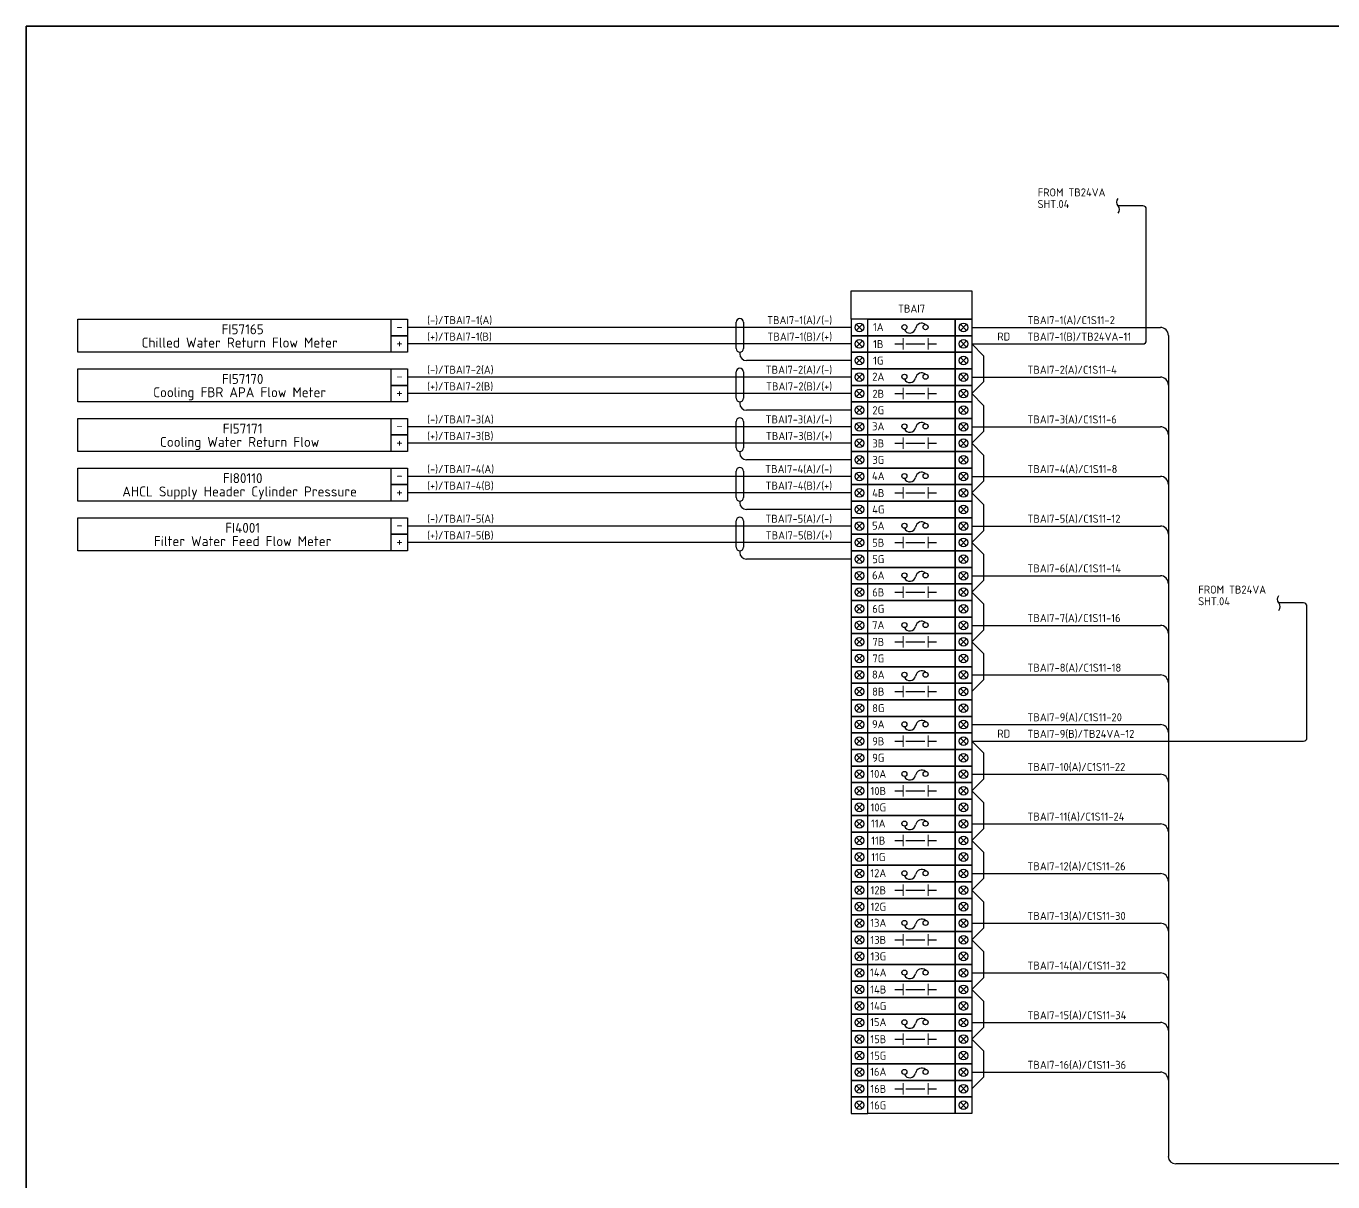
# Model space of a CAD drawing. Header units: inches. Extents: x 579627 to 667544, y 458630 to 507164.
# Drawn here: x 641478 to 643440, y 498140 to 499876 of the extents above; entities that cross this region are included whole.
import ezdxf
from ezdxf.enums import TextEntityAlignment as Align

# ---------------------------------------------------------------- set-up
doc = ezdxf.new("R2010")
doc.units = ezdxf.units.IN
doc.header["$MEASUREMENT"] = 0
doc.layers.add('HELPPOINT', color=7, linetype='Continuous')
doc.layers.add('power', color=7, linetype='Continuous')
doc.styles.add('HTX11', font='O8111901')
doc.styles.add('ISO3098B', font='ISO3098B.shx')

# ---------------------------------------------------------------- blocks, each defined once
blk = doc.blocks.new('TPA')
at = {"layer": 'HELPPOINT', "color": 4, "lineweight": 35}
for p, q in [((562706.8, 501946.4), (562706.8, 505019.3)), ((562706.8, 505019.3), (567131, 505019.3)), ((562706.8, 501946.4), (562706.8, 505019.3)), ((562706.8, 505019.3), (567131, 505019.3))]:
    blk.add_line(p, q, dxfattribs=at)
at = {"style": 'HTX11'}
for tag, p in [('A', (566704.3, 502037.1)), ('B', (567038.2, 501963.3))]:
    blk.add_attdef(tag, text='', height=16.8, dxfattribs=at).set_placement(p, align=Align.MIDDLE_CENTER)

msp = doc.modelspace()

# ---------------------------------------------------------------- linework, layer by layer
at = {"color": 1}
for p, q in [((643155.3, 499606.5), (643118.1, 499606.5)), ((643160.3, 499403.9), (643160.3, 499601.5)), ((642734.1, 499428.4), (642724.8, 499419.1)), ((642724.8, 499428.4), (642734.1, 499419.1)), ((642881.3, 499428.4), (642890.5, 499419.1)), ((642890.5, 499428.4), (642881.3, 499419.1)), ((642898.3, 499398.9), (643155.3, 499398.9)), ((642898.3, 499398.9), (642915.9, 499381.3)), ((642915.9, 499381.3), (642915.9, 499341.9)), ((642734.1, 499353.8), (642724.8, 499344.5)), ((642724.8, 499353.8), (642734.1, 499344.5)), ((642881.3, 499353.8), (642890.5, 499344.5)), ((642890.5, 499353.8), (642881.3, 499344.5)), ((642898.3, 499324.3), (642915.9, 499341.9)), ((642898.3, 499324.3), (642915.9, 499306.7)), ((642915.9, 499306.7), (642915.9, 499267.3)), ((642734.1, 499279.2), (642724.8, 499270)), ((642724.8, 499279.2), (642734.1, 499270)), ((642881.3, 499279.2), (642890.5, 499270)), ((642890.5, 499279.2), (642881.3, 499270)), ((642898.3, 499249.7), (642915.9, 499267.3)), ((642898.3, 499249.7), (642915.9, 499232.1)), ((642915.9, 499232.1), (642915.9, 499192.7)), ((642734.1, 499204.6), (642724.8, 499195.4)), ((642724.8, 499204.6), (642734.1, 499195.4)), ((642881.3, 499204.6), (642890.5, 499195.4)), ((642890.5, 499204.6), (642881.3, 499195.4)), ((642898.3, 499175.1), (642915.9, 499192.7)), ((642898.3, 499175.1), (642915.9, 499157.6)), ((642915.9, 499157.6), (642915.9, 499118.1)), ((642734.1, 499130), (642724.8, 499120.8)), ((642724.8, 499130), (642734.1, 499120.8)), ((642881.3, 499130), (642890.5, 499120.8)), ((642890.5, 499130), (642881.3, 499120.8)), ((642898.3, 499100.6), (642915.9, 499118.1)), ((642898.3, 499100.6), (642915.9, 499083)), ((642915.9, 499083), (642915.9, 499043.5)), ((642734.1, 499055.5), (642724.8, 499046.2)), ((642724.8, 499055.5), (642734.1, 499046.2)), ((642881.3, 499055.5), (642890.5, 499046.2)), ((642890.5, 499055.5), (642881.3, 499046.2)), ((642898.3, 499026), (642915.9, 499043.5)), ((642898.3, 499026), (642915.9, 499008.4)), ((642915.9, 499008.4), (642915.9, 498969)), ((643396.5, 499009.8), (643359.3, 499009.8)), ((643401.5, 498807.2), (643401.5, 499004.8)), ((642734.1, 498980.9), (642724.8, 498971.6)), ((642724.8, 498980.9), (642734.1, 498971.6)), ((642881.3, 498980.9), (642890.5, 498971.6)), ((642890.5, 498980.9), (642881.3, 498971.6)), ((642898.3, 498951.4), (642915.9, 498969)), ((642898.3, 498951.4), (642915.9, 498933.8)), ((642915.9, 498933.8), (642915.9, 498894.4)), ((642734.1, 498906.3), (642724.8, 498897)), ((642724.8, 498906.3), (642734.1, 498897)), ((642881.3, 498906.3), (642890.5, 498897)), ((642890.5, 498906.3), (642881.3, 498897)), ((642898.3, 498876.8), (642915.9, 498894.4)), ((642734.1, 498831.7), (642724.8, 498822.4)), ((642724.8, 498831.7), (642734.1, 498822.4)), ((642881.3, 498831.7), (642890.5, 498822.4)), ((642890.5, 498831.7), (642881.3, 498822.4)), ((642898.3, 498802.2), (642915.9, 498784.6)), ((642898.3, 498802.2), (643396.5, 498802.2)), ((642915.9, 498784.6), (642915.9, 498745.2)), ((642734.1, 498757.1), (642724.8, 498747.9)), ((642724.8, 498757.1), (642734.1, 498747.9)), ((642881.3, 498757.1), (642890.5, 498747.9)), ((642890.5, 498757.1), (642881.3, 498747.9)), ((642898.3, 498727.6), (642915.9, 498745.2)), ((642898.3, 498727.6), (642915.9, 498710)), ((642915.9, 498710), (642915.9, 498670.6)), ((642734.1, 498682.5), (642724.8, 498673.3)), ((642724.8, 498682.5), (642734.1, 498673.3)), ((642881.3, 498682.5), (642890.5, 498673.3)), ((642890.5, 498682.5), (642881.3, 498673.3)), ((642898.3, 498653), (642915.9, 498670.6)), ((642898.3, 498653), (642915.9, 498635.5)), ((642915.9, 498635.5), (642915.9, 498596)), ((642734.1, 498607.9), (642724.8, 498598.7)), ((642724.8, 498607.9), (642734.1, 498598.7)), ((642881.3, 498607.9), (642890.5, 498598.7)), ((642890.5, 498607.9), (642881.3, 498598.7)), ((642898.3, 498578.5), (642915.9, 498596)), ((642898.3, 498578.5), (642915.9, 498560.9)), ((642915.9, 498560.9), (642915.9, 498521.5)), ((642734.1, 498533.4), (642724.8, 498524.1)), ((642724.8, 498533.4), (642734.1, 498524.1)), ((642881.3, 498533.4), (642890.5, 498524.1)), ((642890.5, 498533.4), (642881.3, 498524.1)), ((642898.3, 498503.9), (642915.9, 498521.5)), ((642898.3, 498503.9), (642915.9, 498486.3)), ((642915.9, 498486.3), (642915.9, 498446.9)), ((642734.1, 498458.8), (642724.8, 498449.5)), ((642724.8, 498458.8), (642734.1, 498449.5)), ((642881.3, 498458.8), (642890.5, 498449.5)), ((642890.5, 498458.8), (642881.3, 498449.5)), ((642898.3, 498429.3), (642915.9, 498446.9)), ((642898.3, 498429.3), (642915.9, 498411.7)), ((642915.9, 498411.7), (642915.9, 498372.3)), ((642734.1, 498384.2), (642724.8, 498374.9)), ((642724.8, 498384.2), (642734.1, 498374.9)), ((642881.3, 498384.2), (642890.5, 498374.9)), ((642890.5, 498384.2), (642881.3, 498374.9)), ((642898.3, 498354.7), (642915.9, 498372.3)), ((642898.3, 498354.7), (642915.9, 498337.1)), ((642915.9, 498337.1), (642915.9, 498297.7)), ((642734.1, 498309.6), (642724.8, 498300.4)), ((642724.8, 498309.6), (642734.1, 498300.4)), ((642881.3, 498309.6), (642890.5, 498300.4)), ((642890.5, 498309.6), (642881.3, 498300.4)), ((642898.3, 498280.1), (642915.9, 498297.7))]:
    msp.add_line(p, q, dxfattribs=at)
at = {"color": 4}
for p, q in [((642717, 499423.8), (642051, 499423.8)), ((642898.3, 499423.8), (643181.4, 499423.8)), ((643193.4, 499411.8), (643193.4, 498178.3)), ((642717, 499349.2), (642051, 499349.2)), ((642898.3, 499349.2), (643181.4, 499349.2)), ((642717, 499274.6), (642051, 499274.6)), ((642898.3, 499274.6), (643181.4, 499274.6)), ((642717, 499200), (642051, 499200)), ((642898.3, 499200), (643181.4, 499200)), ((642717, 499125.4), (642051, 499125.4)), ((642898.3, 499125.4), (643181.4, 499125.4)), ((642898.3, 499050.8), (643181.4, 499050.8)), ((642898.3, 498976.2), (643181.4, 498976.2)), ((642898.3, 498901.7), (643181.4, 498901.7)), ((642898.3, 498827.1), (643181.4, 498827.1)), ((642898.3, 498752.5), (643181.4, 498752.5)), ((642898.3, 498677.9), (643181.4, 498677.9)), ((642898.3, 498603.3), (643181.4, 498603.3)), ((642898.3, 498528.7), (643181.4, 498528.7)), ((642898.3, 498454.1), (643181.4, 498454.1)), ((642898.3, 498379.6), (643181.4, 498379.6)), ((642898.3, 498305), (643181.4, 498305)), ((644352.9, 498167.2), (643204.4, 498167.2))]:
    msp.add_line(p, q, dxfattribs=at)
at = {"color": 0}
for p, q in [((642717, 499398.9), (642051, 499398.9)), ((642734.1, 499403.5), (642724.8, 499394.3)), ((642724.8, 499403.5), (642734.1, 499394.3)), ((642782.6, 499398.9), (642795.1, 499398.9)), ((642799.1, 499398.9), (642827.7, 499398.9)), ((642832.7, 499398.9), (642845.2, 499398.9)), ((642881.3, 499403.5), (642890.5, 499394.3)), ((642890.5, 499403.5), (642881.3, 499394.3)), ((642717, 499324.3), (642051, 499324.3)), ((642734.1, 499328.9), (642724.8, 499319.7)), ((642724.8, 499328.9), (642734.1, 499319.7)), ((642782.6, 499324.3), (642795.1, 499324.3)), ((642799.1, 499324.3), (642827.7, 499324.3)), ((642832.7, 499324.3), (642845.2, 499324.3)), ((642881.3, 499328.9), (642890.5, 499319.7)), ((642890.5, 499328.9), (642881.3, 499319.7)), ((642734.1, 499254.3), (642724.8, 499245.1)), ((642724.8, 499254.3), (642734.1, 499245.1)), ((642881.3, 499254.3), (642890.5, 499245.1)), ((642890.5, 499254.3), (642881.3, 499245.1)), ((642717, 499249.7), (642051, 499249.7)), ((642782.6, 499249.7), (642795.1, 499249.7)), ((642799.1, 499249.7), (642827.7, 499249.7)), ((642832.7, 499249.7), (642845.2, 499249.7)), ((642717, 499175.1), (642051, 499175.1)), ((642734.1, 499179.8), (642724.8, 499170.5)), ((642724.8, 499179.8), (642734.1, 499170.5)), ((642782.6, 499175.1), (642795.1, 499175.1)), ((642799.1, 499175.1), (642827.7, 499175.1)), ((642832.7, 499175.1), (642845.2, 499175.1)), ((642881.3, 499179.8), (642890.5, 499170.5)), ((642890.5, 499179.8), (642881.3, 499170.5)), ((642717, 499100.6), (642051, 499100.6)), ((642734.1, 499105.2), (642724.8, 499095.9)), ((642724.8, 499105.2), (642734.1, 499095.9)), ((642782.6, 499100.6), (642795.1, 499100.6)), ((642799.1, 499100.6), (642827.7, 499100.6)), ((642832.7, 499100.6), (642845.2, 499100.6)), ((642881.3, 499105.2), (642890.5, 499095.9)), ((642890.5, 499105.2), (642881.3, 499095.9)), ((642734.1, 499030.6), (642724.8, 499021.3)), ((642724.8, 499030.6), (642734.1, 499021.3)), ((642782.6, 499026), (642795.1, 499026)), ((642799.1, 499026), (642827.7, 499026)), ((642832.7, 499026), (642845.2, 499026)), ((642881.3, 499030.6), (642890.5, 499021.3)), ((642890.5, 499030.6), (642881.3, 499021.3)), ((642734.1, 498956), (642724.8, 498946.8)), ((642724.8, 498956), (642734.1, 498946.8)), ((642782.6, 498951.4), (642795.1, 498951.4)), ((642799.1, 498951.4), (642827.7, 498951.4)), ((642832.7, 498951.4), (642845.2, 498951.4)), ((642881.3, 498956), (642890.5, 498946.8)), ((642890.5, 498956), (642881.3, 498946.8)), ((642734.1, 498881.4), (642724.8, 498872.2)), ((642724.8, 498881.4), (642734.1, 498872.2)), ((642881.3, 498881.4), (642890.5, 498872.2)), ((642890.5, 498881.4), (642881.3, 498872.2)), ((642782.6, 498876.8), (642795.1, 498876.8)), ((642799.1, 498876.8), (642827.7, 498876.8)), ((642832.7, 498876.8), (642845.2, 498876.8)), ((642734.1, 498806.8), (642724.8, 498797.6)), ((642724.8, 498806.8), (642734.1, 498797.6)), ((642782.6, 498802.2), (642795.1, 498802.2)), ((642799.1, 498802.2), (642827.7, 498802.2)), ((642832.7, 498802.2), (642845.2, 498802.2)), ((642881.3, 498806.8), (642890.5, 498797.6)), ((642890.5, 498806.8), (642881.3, 498797.6)), ((642734.1, 498732.3), (642724.8, 498723)), ((642724.8, 498732.3), (642734.1, 498723)), ((642782.6, 498727.6), (642795.1, 498727.6)), ((642799.1, 498727.6), (642827.7, 498727.6)), ((642832.7, 498727.6), (642845.2, 498727.6)), ((642881.3, 498732.3), (642890.5, 498723)), ((642890.5, 498732.3), (642881.3, 498723)), ((642734.1, 498657.7), (642724.8, 498648.4)), ((642724.8, 498657.7), (642734.1, 498648.4)), ((642782.6, 498653), (642795.1, 498653)), ((642799.1, 498653), (642827.7, 498653)), ((642832.7, 498653), (642845.2, 498653)), ((642881.3, 498657.7), (642890.5, 498648.4)), ((642890.5, 498657.7), (642881.3, 498648.4)), ((642734.1, 498583.1), (642724.8, 498573.8)), ((642724.8, 498583.1), (642734.1, 498573.8)), ((642782.6, 498578.5), (642795.1, 498578.5)), ((642799.1, 498578.5), (642827.7, 498578.5)), ((642832.7, 498578.5), (642845.2, 498578.5)), ((642881.3, 498583.1), (642890.5, 498573.8)), ((642890.5, 498583.1), (642881.3, 498573.8)), ((642734.1, 498508.5), (642724.8, 498499.2)), ((642724.8, 498508.5), (642734.1, 498499.2)), ((642881.3, 498508.5), (642890.5, 498499.2)), ((642890.5, 498508.5), (642881.3, 498499.2)), ((642782.6, 498503.9), (642795.1, 498503.9)), ((642799.1, 498503.9), (642827.7, 498503.9)), ((642832.7, 498503.9), (642845.2, 498503.9)), ((642734.1, 498433.9), (642724.8, 498424.7)), ((642724.8, 498433.9), (642734.1, 498424.7)), ((642782.6, 498429.3), (642795.1, 498429.3)), ((642799.1, 498429.3), (642827.7, 498429.3)), ((642832.7, 498429.3), (642845.2, 498429.3)), ((642881.3, 498433.9), (642890.5, 498424.7)), ((642890.5, 498433.9), (642881.3, 498424.7)), ((642734.1, 498359.3), (642724.8, 498350.1)), ((642724.8, 498359.3), (642734.1, 498350.1)), ((642782.6, 498354.7), (642795.1, 498354.7)), ((642799.1, 498354.7), (642827.7, 498354.7)), ((642832.7, 498354.7), (642845.2, 498354.7)), ((642881.3, 498359.3), (642890.5, 498350.1)), ((642890.5, 498359.3), (642881.3, 498350.1)), ((642734.1, 498284.7), (642724.8, 498275.5)), ((642724.8, 498284.7), (642734.1, 498275.5)), ((642782.6, 498280.1), (642795.1, 498280.1)), ((642799.1, 498280.1), (642827.7, 498280.1)), ((642832.7, 498280.1), (642845.2, 498280.1)), ((642881.3, 498284.7), (642890.5, 498275.5)), ((642890.5, 498284.7), (642881.3, 498275.5))]:
    msp.add_line(p, q, dxfattribs=at)
at = {"color": 0, "lineweight": 9}
for p, q in [((642795.1, 499390.4), (642795.1, 499407.4)), ((642832.7, 499390.4), (642832.7, 499407.4)), ((642795.1, 499315.8), (642795.1, 499332.8)), ((642832.7, 499315.8), (642832.7, 499332.8)), ((642795.1, 499241.2), (642795.1, 499258.3)), ((642832.7, 499241.2), (642832.7, 499258.3)), ((642795.1, 499166.6), (642795.1, 499183.7)), ((642832.7, 499166.6), (642832.7, 499183.7)), ((642795.1, 499092), (642795.1, 499109.1)), ((642832.7, 499092), (642832.7, 499109.1)), ((642795.1, 499017.4), (642795.1, 499034.5)), ((642832.7, 499017.4), (642832.7, 499034.5)), ((642795.1, 498942.8), (642795.1, 498959.9)), ((642832.7, 498942.8), (642832.7, 498959.9)), ((642795.1, 498868.3), (642795.1, 498885.3)), ((642832.7, 498868.3), (642832.7, 498885.3)), ((642795.1, 498793.7), (642795.1, 498810.7)), ((642832.7, 498793.7), (642832.7, 498810.7)), ((642795.1, 498719.1), (642795.1, 498736.2)), ((642832.7, 498719.1), (642832.7, 498736.2)), ((642795.1, 498644.5), (642795.1, 498661.6)), ((642832.7, 498644.5), (642832.7, 498661.6)), ((642795.1, 498569.9), (642795.1, 498587)), ((642832.7, 498569.9), (642832.7, 498587)), ((642795.1, 498495.3), (642795.1, 498512.4)), ((642832.7, 498495.3), (642832.7, 498512.4)), ((642795.1, 498420.8), (642795.1, 498437.8)), ((642832.7, 498420.8), (642832.7, 498437.8)), ((642795.1, 498346.2), (642795.1, 498363.2)), ((642832.7, 498346.2), (642832.7, 498363.2)), ((642795.1, 498271.6), (642795.1, 498288.6)), ((642832.7, 498271.6), (642832.7, 498288.6))]:
    msp.add_line(p, q, dxfattribs=at)
at = {"color": 3}
for p, q in [((642549.8, 499386.5), (642549.8, 499384)), ((642717, 499374), (642559.8, 499374)), ((642734.1, 499378.7), (642724.8, 499369.4)), ((642724.8, 499378.7), (642734.1, 499369.4)), ((642881.3, 499378.7), (642890.5, 499369.4)), ((642890.5, 499378.7), (642881.3, 499369.4)), ((642549.8, 499311.9), (642549.8, 499309.4)), ((642717, 499299.4), (642559.8, 499299.4)), ((642734.1, 499304.1), (642724.8, 499294.8)), ((642724.8, 499304.1), (642734.1, 499294.8)), ((642881.3, 499304.1), (642890.5, 499294.8)), ((642890.5, 499304.1), (642881.3, 499294.8)), ((642549.8, 499237.3), (642549.8, 499234.9)), ((642717, 499224.9), (642559.8, 499224.9)), ((642734.1, 499229.5), (642724.8, 499220.2)), ((642724.8, 499229.5), (642734.1, 499220.2)), ((642881.3, 499229.5), (642890.5, 499220.2)), ((642890.5, 499229.5), (642881.3, 499220.2)), ((642549.8, 499162.7), (642549.8, 499160.3)), ((642734.1, 499154.9), (642724.8, 499145.7)), ((642724.8, 499154.9), (642734.1, 499145.7)), ((642881.3, 499154.9), (642890.5, 499145.7)), ((642890.5, 499154.9), (642881.3, 499145.7)), ((642717, 499150.3), (642559.8, 499150.3)), ((642549.8, 499088.1), (642549.8, 499085.7)), ((642717, 499075.7), (642559.8, 499075.7)), ((642734.1, 499080.3), (642724.8, 499071.1)), ((642724.8, 499080.3), (642734.1, 499071.1)), ((642881.3, 499080.3), (642890.5, 499071.1)), ((642890.5, 499080.3), (642881.3, 499071.1)), ((642734.1, 499005.7), (642724.8, 498996.5)), ((642724.8, 499005.7), (642734.1, 498996.5)), ((642881.3, 499005.7), (642890.5, 498996.5)), ((642890.5, 499005.7), (642881.3, 498996.5)), ((642734.1, 498931.1), (642724.8, 498921.9)), ((642724.8, 498931.1), (642734.1, 498921.9)), ((642881.3, 498931.1), (642890.5, 498921.9)), ((642890.5, 498931.1), (642881.3, 498921.9)), ((642734.1, 498856.6), (642724.8, 498847.3)), ((642724.8, 498856.6), (642734.1, 498847.3)), ((642881.3, 498856.6), (642890.5, 498847.3)), ((642890.5, 498856.6), (642881.3, 498847.3)), ((642734.1, 498782), (642724.8, 498772.7)), ((642724.8, 498782), (642734.1, 498772.7)), ((642881.3, 498782), (642890.5, 498772.7)), ((642890.5, 498782), (642881.3, 498772.7)), ((642734.1, 498707.4), (642724.8, 498698.1)), ((642724.8, 498707.4), (642734.1, 498698.1)), ((642881.3, 498707.4), (642890.5, 498698.1)), ((642890.5, 498707.4), (642881.3, 498698.1)), ((642734.1, 498632.8), (642724.8, 498623.6)), ((642724.8, 498632.8), (642734.1, 498623.6)), ((642881.3, 498632.8), (642890.5, 498623.6)), ((642890.5, 498632.8), (642881.3, 498623.6)), ((642734.1, 498558.2), (642724.8, 498549)), ((642724.8, 498558.2), (642734.1, 498549)), ((642881.3, 498558.2), (642890.5, 498549)), ((642890.5, 498558.2), (642881.3, 498549)), ((642734.1, 498483.6), (642724.8, 498474.4)), ((642724.8, 498483.6), (642734.1, 498474.4)), ((642881.3, 498483.6), (642890.5, 498474.4)), ((642890.5, 498483.6), (642881.3, 498474.4)), ((642734.1, 498409), (642724.8, 498399.8)), ((642724.8, 498409), (642734.1, 498399.8)), ((642881.3, 498409), (642890.5, 498399.8)), ((642890.5, 498409), (642881.3, 498399.8)), ((642734.1, 498334.5), (642724.8, 498325.2)), ((642724.8, 498334.5), (642734.1, 498325.2)), ((642881.3, 498334.5), (642890.5, 498325.2)), ((642890.5, 498334.5), (642881.3, 498325.2)), ((642734.1, 498259.9), (642724.8, 498250.6)), ((642724.8, 498259.9), (642734.1, 498250.6)), ((642881.3, 498259.9), (642890.5, 498250.6)), ((642890.5, 498259.9), (642881.3, 498250.6))]:
    msp.add_line(p, q, dxfattribs=at)
at = {"color": 1}
for points in [[(643118.1, 499595.4, 0.351), (643118.1, 499606.5, -0.351), (643118.1, 499617.6, 2.081666)], [(643359.3, 498998.7, 0.351), (643359.3, 499009.8, -0.351), (643359.3, 499020.9, 2.081666)]]:
    msp.add_lwpolyline(points, format="xyb", dxfattribs=at)
at = {"color": 4}
msp.add_lwpolyline([(642717, 499478.7), (642898.3, 499478.7), (642898.3, 499436.2), (642717, 499436.2)], close=True, dxfattribs=at)
at = {"color": 2}
for points in [[(641555.7, 499436.2), (642051, 499436.2), (642051, 499386.5), (641555.7, 499386.5)], [(641555.7, 499361.6), (642051, 499361.6), (642051, 499311.9), (641555.7, 499311.9)], [(641555.7, 499287), (642051, 499287), (642051, 499237.3), (641555.7, 499237.3)], [(641555.7, 499212.4), (642051, 499212.4), (642051, 499162.7), (641555.7, 499162.7)], [(641555.7, 499137.8), (642051, 499137.8), (642051, 499088.1), (641555.7, 499088.1)]]:
    msp.add_lwpolyline(points, close=True, dxfattribs=at)
at = {"color": 0}
for points in [[(642026.1, 499436.2), (642051, 499436.2), (642051, 499411.3), (642026.1, 499411.3)], [(642026.1, 499411.3), (642051, 499411.3), (642051, 499386.5), (642026.1, 499386.5)], [(642741.9, 499411.3), (642717, 499411.3), (642717, 499386.5), (642741.9, 499386.5)], [(642741.9, 499411.3), (642873.5, 499411.3), (642873.5, 499386.5), (642741.9, 499386.5)], [(642873.5, 499411.3), (642898.3, 499411.3), (642898.3, 499386.5), (642873.5, 499386.5)], [(642026.1, 499361.6), (642051, 499361.6), (642051, 499336.7), (642026.1, 499336.7)], [(642026.1, 499336.7), (642051, 499336.7), (642051, 499311.9), (642026.1, 499311.9)], [(642741.9, 499336.7), (642717, 499336.7), (642717, 499311.9), (642741.9, 499311.9)], [(642741.9, 499336.7), (642873.5, 499336.7), (642873.5, 499311.9), (642741.9, 499311.9)], [(642873.5, 499336.7), (642898.3, 499336.7), (642898.3, 499311.9), (642873.5, 499311.9)], [(642026.1, 499287), (642051, 499287), (642051, 499262.2), (642026.1, 499262.2)], [(642026.1, 499262.2), (642051, 499262.2), (642051, 499237.3), (642026.1, 499237.3)], [(642741.9, 499262.2), (642717, 499262.2), (642717, 499237.3), (642741.9, 499237.3)], [(642741.9, 499262.2), (642873.5, 499262.2), (642873.5, 499237.3), (642741.9, 499237.3)], [(642873.5, 499262.2), (642898.3, 499262.2), (642898.3, 499237.3), (642873.5, 499237.3)], [(642026.1, 499212.4), (642051, 499212.4), (642051, 499187.6), (642026.1, 499187.6)], [(642026.1, 499187.6), (642051, 499187.6), (642051, 499162.7), (642026.1, 499162.7)], [(642741.9, 499187.6), (642717, 499187.6), (642717, 499162.7), (642741.9, 499162.7)], [(642741.9, 499187.6), (642873.5, 499187.6), (642873.5, 499162.7), (642741.9, 499162.7)], [(642873.5, 499187.6), (642898.3, 499187.6), (642898.3, 499162.7), (642873.5, 499162.7)], [(642026.1, 499137.8), (642051, 499137.8), (642051, 499113), (642026.1, 499113)], [(642026.1, 499113), (642051, 499113), (642051, 499088.1), (642026.1, 499088.1)], [(642741.9, 499113), (642717, 499113), (642717, 499088.1), (642741.9, 499088.1)], [(642741.9, 499113), (642873.5, 499113), (642873.5, 499088.1), (642741.9, 499088.1)], [(642873.5, 499113), (642898.3, 499113), (642898.3, 499088.1), (642873.5, 499088.1)], [(642741.9, 499038.4), (642717, 499038.4), (642717, 499013.5), (642741.9, 499013.5)], [(642741.9, 499038.4), (642873.5, 499038.4), (642873.5, 499013.5), (642741.9, 499013.5)], [(642873.5, 499038.4), (642898.3, 499038.4), (642898.3, 499013.5), (642873.5, 499013.5)], [(642741.9, 498963.8), (642717, 498963.8), (642717, 498939), (642741.9, 498939)], [(642741.9, 498963.8), (642873.5, 498963.8), (642873.5, 498939), (642741.9, 498939)], [(642873.5, 498963.8), (642898.3, 498963.8), (642898.3, 498939), (642873.5, 498939)], [(642741.9, 498889.2), (642717, 498889.2), (642717, 498864.4), (642741.9, 498864.4)], [(642741.9, 498889.2), (642873.5, 498889.2), (642873.5, 498864.4), (642741.9, 498864.4)], [(642873.5, 498889.2), (642898.3, 498889.2), (642898.3, 498864.4), (642873.5, 498864.4)], [(642741.9, 498814.6), (642717, 498814.6), (642717, 498789.8), (642741.9, 498789.8)], [(642741.9, 498814.6), (642873.5, 498814.6), (642873.5, 498789.8), (642741.9, 498789.8)], [(642873.5, 498814.6), (642898.3, 498814.6), (642898.3, 498789.8), (642873.5, 498789.8)], [(642741.9, 498740.1), (642717, 498740.1), (642717, 498715.2), (642741.9, 498715.2)], [(642741.9, 498740.1), (642873.5, 498740.1), (642873.5, 498715.2), (642741.9, 498715.2)], [(642873.5, 498740.1), (642898.3, 498740.1), (642898.3, 498715.2), (642873.5, 498715.2)], [(642741.9, 498665.5), (642717, 498665.5), (642717, 498640.6), (642741.9, 498640.6)], [(642741.9, 498665.5), (642873.5, 498665.5), (642873.5, 498640.6), (642741.9, 498640.6)], [(642873.5, 498665.5), (642898.3, 498665.5), (642898.3, 498640.6), (642873.5, 498640.6)], [(642741.9, 498590.9), (642717, 498590.9), (642717, 498566), (642741.9, 498566)], [(642741.9, 498590.9), (642873.5, 498590.9), (642873.5, 498566), (642741.9, 498566)], [(642873.5, 498590.9), (642898.3, 498590.9), (642898.3, 498566), (642873.5, 498566)], [(642741.9, 498516.3), (642717, 498516.3), (642717, 498491.4), (642741.9, 498491.4)], [(642741.9, 498516.3), (642873.5, 498516.3), (642873.5, 498491.4), (642741.9, 498491.4)], [(642873.5, 498516.3), (642898.3, 498516.3), (642898.3, 498491.4), (642873.5, 498491.4)], [(642741.9, 498441.7), (642717, 498441.7), (642717, 498416.9), (642741.9, 498416.9)], [(642741.9, 498441.7), (642873.5, 498441.7), (642873.5, 498416.9), (642741.9, 498416.9)], [(642873.5, 498441.7), (642898.3, 498441.7), (642898.3, 498416.9), (642873.5, 498416.9)], [(642741.9, 498367.1), (642717, 498367.1), (642717, 498342.3), (642741.9, 498342.3)], [(642741.9, 498367.1), (642873.5, 498367.1), (642873.5, 498342.3), (642741.9, 498342.3)], [(642873.5, 498367.1), (642898.3, 498367.1), (642898.3, 498342.3), (642873.5, 498342.3)], [(642741.9, 498292.5), (642717, 498292.5), (642717, 498267.7), (642741.9, 498267.7)], [(642741.9, 498292.5), (642873.5, 498292.5), (642873.5, 498267.7), (642741.9, 498267.7)], [(642873.5, 498292.5), (642898.3, 498292.5), (642898.3, 498267.7), (642873.5, 498267.7)]]:
    msp.add_lwpolyline(points, close=True, dxfattribs=at)
at = {"color": 3}
for points in [[(642544.3, 499392), (642544.3, 499392), (642544.3, 499431.5)], [(642555.3, 499431.5), (642555.3, 499392)], [(642544.3, 499317.4), (642544.3, 499317.4), (642544.3, 499356.9)], [(642555.3, 499356.9), (642555.3, 499317.4)], [(642544.3, 499242.8), (642544.3, 499242.8), (642544.3, 499282.4)], [(642555.3, 499282.4), (642555.3, 499242.8)], [(642544.3, 499168.2), (642544.3, 499168.2), (642544.3, 499207.8)], [(642555.3, 499207.8), (642555.3, 499168.2)], [(642544.3, 499093.6), (642544.3, 499093.6), (642544.3, 499133.2)], [(642555.3, 499133.2), (642555.3, 499093.6)]]:
    msp.add_lwpolyline(points, dxfattribs=at)
at = {"color": 0, "const_width": 0.3}
for points in [[(642717, 499436.2), (642898.3, 499436.2), (642898.3, 499361.6), (642717, 499361.6), (642717, 499436.2)], [(642717, 499361.6), (642898.3, 499361.6), (642898.3, 499287), (642717, 499287), (642717, 499361.6)], [(642717, 499287), (642898.3, 499287), (642898.3, 499212.4), (642717, 499212.4), (642717, 499287)], [(642717, 499212.4), (642898.3, 499212.4), (642898.3, 499137.8), (642717, 499137.8), (642717, 499212.4)], [(642717, 499137.8), (642898.3, 499137.8), (642898.3, 499063.3), (642717, 499063.3), (642717, 499137.8)], [(642717, 499063.3), (642898.3, 499063.3), (642898.3, 498988.7), (642717, 498988.7), (642717, 499063.3)], [(642717, 498988.7), (642898.3, 498988.7), (642898.3, 498914.1), (642717, 498914.1), (642717, 498988.7)], [(642717, 498914.1), (642898.3, 498914.1), (642898.3, 498839.5), (642717, 498839.5), (642717, 498914.1)], [(642717, 498839.5), (642898.3, 498839.5), (642898.3, 498764.9), (642717, 498764.9), (642717, 498839.5)], [(642717, 498764.9), (642898.3, 498764.9), (642898.3, 498690.3), (642717, 498690.3), (642717, 498764.9)], [(642717, 498690.3), (642898.3, 498690.3), (642898.3, 498615.7), (642717, 498615.7), (642717, 498690.3)], [(642717, 498615.7), (642898.3, 498615.7), (642898.3, 498541.2), (642717, 498541.2), (642717, 498615.7)], [(642717, 498541.2), (642898.3, 498541.2), (642898.3, 498466.6), (642717, 498466.6), (642717, 498541.2)], [(642717, 498466.6), (642898.3, 498466.6), (642898.3, 498392), (642717, 498392), (642717, 498466.6)], [(642717, 498392), (642898.3, 498392), (642898.3, 498317.4), (642717, 498317.4), (642717, 498392)], [(642717, 498317.4), (642898.3, 498317.4), (642898.3, 498242.8), (642717, 498242.8), (642717, 498317.4)]]:
    msp.add_lwpolyline(points, dxfattribs=at)
at = {"color": 1}
for points in [[(642741.9, 499436.2), (642717, 499436.2), (642717, 499411.3), (642741.9, 499411.3)], [(642741.9, 499436.2), (642873.5, 499436.2), (642873.5, 499411.3), (642741.9, 499411.3)], [(642873.5, 499436.2), (642898.3, 499436.2), (642898.3, 499411.3), (642873.5, 499411.3)], [(642741.9, 499361.6), (642717, 499361.6), (642717, 499336.7), (642741.9, 499336.7)], [(642741.9, 499361.6), (642873.5, 499361.6), (642873.5, 499336.7), (642741.9, 499336.7)], [(642873.5, 499361.6), (642898.3, 499361.6), (642898.3, 499336.7), (642873.5, 499336.7)], [(642741.9, 499287), (642717, 499287), (642717, 499262.2), (642741.9, 499262.2)], [(642741.9, 499287), (642873.5, 499287), (642873.5, 499262.2), (642741.9, 499262.2)], [(642873.5, 499287), (642898.3, 499287), (642898.3, 499262.2), (642873.5, 499262.2)], [(642741.9, 499212.4), (642717, 499212.4), (642717, 499187.6), (642741.9, 499187.6)], [(642741.9, 499212.4), (642873.5, 499212.4), (642873.5, 499187.6), (642741.9, 499187.6)], [(642873.5, 499212.4), (642898.3, 499212.4), (642898.3, 499187.6), (642873.5, 499187.6)], [(642741.9, 499137.8), (642717, 499137.8), (642717, 499113), (642741.9, 499113)], [(642741.9, 499137.8), (642873.5, 499137.8), (642873.5, 499113), (642741.9, 499113)], [(642873.5, 499137.8), (642898.3, 499137.8), (642898.3, 499113), (642873.5, 499113)], [(642741.9, 499063.3), (642717, 499063.3), (642717, 499038.4), (642741.9, 499038.4)], [(642741.9, 499063.3), (642873.5, 499063.3), (642873.5, 499038.4), (642741.9, 499038.4)], [(642873.5, 499063.3), (642898.3, 499063.3), (642898.3, 499038.4), (642873.5, 499038.4)], [(642741.9, 498988.7), (642717, 498988.7), (642717, 498963.8), (642741.9, 498963.8)], [(642741.9, 498988.7), (642873.5, 498988.7), (642873.5, 498963.8), (642741.9, 498963.8)], [(642873.5, 498988.7), (642898.3, 498988.7), (642898.3, 498963.8), (642873.5, 498963.8)], [(642741.9, 498914.1), (642717, 498914.1), (642717, 498889.2), (642741.9, 498889.2)], [(642741.9, 498914.1), (642873.5, 498914.1), (642873.5, 498889.2), (642741.9, 498889.2)], [(642873.5, 498914.1), (642898.3, 498914.1), (642898.3, 498889.2), (642873.5, 498889.2)], [(642741.9, 498839.5), (642717, 498839.5), (642717, 498814.6), (642741.9, 498814.6)], [(642741.9, 498839.5), (642873.5, 498839.5), (642873.5, 498814.6), (642741.9, 498814.6)], [(642873.5, 498839.5), (642898.3, 498839.5), (642898.3, 498814.6), (642873.5, 498814.6)], [(642741.9, 498764.9), (642717, 498764.9), (642717, 498740.1), (642741.9, 498740.1)], [(642741.9, 498764.9), (642873.5, 498764.9), (642873.5, 498740.1), (642741.9, 498740.1)], [(642873.5, 498764.9), (642898.3, 498764.9), (642898.3, 498740.1), (642873.5, 498740.1)], [(642741.9, 498690.3), (642717, 498690.3), (642717, 498665.5), (642741.9, 498665.5)], [(642741.9, 498690.3), (642873.5, 498690.3), (642873.5, 498665.5), (642741.9, 498665.5)], [(642873.5, 498690.3), (642898.3, 498690.3), (642898.3, 498665.5), (642873.5, 498665.5)], [(642741.9, 498615.7), (642717, 498615.7), (642717, 498590.9), (642741.9, 498590.9)], [(642741.9, 498615.7), (642873.5, 498615.7), (642873.5, 498590.9), (642741.9, 498590.9)], [(642873.5, 498615.7), (642898.3, 498615.7), (642898.3, 498590.9), (642873.5, 498590.9)], [(642741.9, 498541.2), (642717, 498541.2), (642717, 498516.3), (642741.9, 498516.3)], [(642741.9, 498541.2), (642873.5, 498541.2), (642873.5, 498516.3), (642741.9, 498516.3)], [(642873.5, 498541.2), (642898.3, 498541.2), (642898.3, 498516.3), (642873.5, 498516.3)], [(642741.9, 498466.6), (642717, 498466.6), (642717, 498441.7), (642741.9, 498441.7)], [(642741.9, 498466.6), (642873.5, 498466.6), (642873.5, 498441.7), (642741.9, 498441.7)], [(642873.5, 498466.6), (642898.3, 498466.6), (642898.3, 498441.7), (642873.5, 498441.7)], [(642741.9, 498392), (642717, 498392), (642717, 498367.1), (642741.9, 498367.1)], [(642741.9, 498392), (642873.5, 498392), (642873.5, 498367.1), (642741.9, 498367.1)], [(642873.5, 498392), (642898.3, 498392), (642898.3, 498367.1), (642873.5, 498367.1)], [(642741.9, 498317.4), (642717, 498317.4), (642717, 498292.5), (642741.9, 498292.5)], [(642741.9, 498317.4), (642873.5, 498317.4), (642873.5, 498292.5), (642741.9, 498292.5)], [(642873.5, 498317.4), (642898.3, 498317.4), (642898.3, 498292.5), (642873.5, 498292.5)]]:
    msp.add_lwpolyline(points, close=True, dxfattribs=at)
at = {"color": 3}
for points in [[(642741.9, 499386.5), (642717, 499386.5), (642717, 499361.6), (642741.9, 499361.6)], [(642741.9, 499386.5), (642873.5, 499386.5), (642873.5, 499361.6), (642741.9, 499361.6)], [(642873.5, 499386.5), (642898.3, 499386.5), (642898.3, 499361.6), (642873.5, 499361.6)], [(642741.9, 499311.9), (642717, 499311.9), (642717, 499287), (642741.9, 499287)], [(642741.9, 499311.9), (642873.5, 499311.9), (642873.5, 499287), (642741.9, 499287)], [(642873.5, 499311.9), (642898.3, 499311.9), (642898.3, 499287), (642873.5, 499287)], [(642741.9, 499237.3), (642717, 499237.3), (642717, 499212.4), (642741.9, 499212.4)], [(642741.9, 499237.3), (642873.5, 499237.3), (642873.5, 499212.4), (642741.9, 499212.4)], [(642873.5, 499237.3), (642898.3, 499237.3), (642898.3, 499212.4), (642873.5, 499212.4)], [(642741.9, 499162.7), (642717, 499162.7), (642717, 499137.8), (642741.9, 499137.8)], [(642741.9, 499162.7), (642873.5, 499162.7), (642873.5, 499137.8), (642741.9, 499137.8)], [(642873.5, 499162.7), (642898.3, 499162.7), (642898.3, 499137.8), (642873.5, 499137.8)], [(642741.9, 499088.1), (642717, 499088.1), (642717, 499063.3), (642741.9, 499063.3)], [(642741.9, 499088.1), (642873.5, 499088.1), (642873.5, 499063.3), (642741.9, 499063.3)], [(642873.5, 499088.1), (642898.3, 499088.1), (642898.3, 499063.3), (642873.5, 499063.3)], [(642741.9, 499013.5), (642717, 499013.5), (642717, 498988.7), (642741.9, 498988.7)], [(642741.9, 499013.5), (642873.5, 499013.5), (642873.5, 498988.7), (642741.9, 498988.7)], [(642873.5, 499013.5), (642898.3, 499013.5), (642898.3, 498988.7), (642873.5, 498988.7)], [(642741.9, 498939), (642717, 498939), (642717, 498914.1), (642741.9, 498914.1)], [(642741.9, 498939), (642873.5, 498939), (642873.5, 498914.1), (642741.9, 498914.1)], [(642873.5, 498939), (642898.3, 498939), (642898.3, 498914.1), (642873.5, 498914.1)], [(642741.9, 498864.4), (642717, 498864.4), (642717, 498839.5), (642741.9, 498839.5)], [(642741.9, 498864.4), (642873.5, 498864.4), (642873.5, 498839.5), (642741.9, 498839.5)], [(642873.5, 498864.4), (642898.3, 498864.4), (642898.3, 498839.5), (642873.5, 498839.5)], [(642741.9, 498789.8), (642717, 498789.8), (642717, 498764.9), (642741.9, 498764.9)], [(642741.9, 498789.8), (642873.5, 498789.8), (642873.5, 498764.9), (642741.9, 498764.9)], [(642873.5, 498789.8), (642898.3, 498789.8), (642898.3, 498764.9), (642873.5, 498764.9)], [(642741.9, 498715.2), (642717, 498715.2), (642717, 498690.3), (642741.9, 498690.3)], [(642741.9, 498715.2), (642873.5, 498715.2), (642873.5, 498690.3), (642741.9, 498690.3)], [(642873.5, 498715.2), (642898.3, 498715.2), (642898.3, 498690.3), (642873.5, 498690.3)], [(642741.9, 498640.6), (642717, 498640.6), (642717, 498615.7), (642741.9, 498615.7)], [(642741.9, 498640.6), (642873.5, 498640.6), (642873.5, 498615.7), (642741.9, 498615.7)], [(642873.5, 498640.6), (642898.3, 498640.6), (642898.3, 498615.7), (642873.5, 498615.7)], [(642741.9, 498566), (642717, 498566), (642717, 498541.2), (642741.9, 498541.2)], [(642741.9, 498566), (642873.5, 498566), (642873.5, 498541.2), (642741.9, 498541.2)], [(642873.5, 498566), (642898.3, 498566), (642898.3, 498541.2), (642873.5, 498541.2)], [(642741.9, 498491.4), (642717, 498491.4), (642717, 498466.6), (642741.9, 498466.6)], [(642741.9, 498491.4), (642873.5, 498491.4), (642873.5, 498466.6), (642741.9, 498466.6)], [(642873.5, 498491.4), (642898.3, 498491.4), (642898.3, 498466.6), (642873.5, 498466.6)], [(642741.9, 498416.9), (642717, 498416.9), (642717, 498392), (642741.9, 498392)], [(642741.9, 498416.9), (642873.5, 498416.9), (642873.5, 498392), (642741.9, 498392)], [(642873.5, 498416.9), (642898.3, 498416.9), (642898.3, 498392), (642873.5, 498392)], [(642741.9, 498342.3), (642717, 498342.3), (642717, 498317.4), (642741.9, 498317.4)], [(642741.9, 498342.3), (642873.5, 498342.3), (642873.5, 498317.4), (642741.9, 498317.4)], [(642873.5, 498342.3), (642898.3, 498342.3), (642898.3, 498317.4), (642873.5, 498317.4)], [(642741.9, 498267.7), (642717, 498267.7), (642717, 498242.8), (642741.9, 498242.8)], [(642741.9, 498267.7), (642873.5, 498267.7), (642873.5, 498242.8), (642741.9, 498242.8)], [(642873.5, 498267.7), (642898.3, 498267.7), (642898.3, 498242.8), (642873.5, 498242.8)]]:
    msp.add_lwpolyline(points, close=True, dxfattribs=at)
at = {"color": 1}
for centre in [(642729.4, 499423.8), (642885.9, 499423.8), (642729.4, 499349.2), (642885.9, 499349.2), (642729.4, 499274.6), (642885.9, 499274.6), (642729.4, 499200), (642885.9, 499200), (642729.4, 499125.4), (642885.9, 499125.4), (642729.4, 499050.8), (642885.9, 499050.8), (642729.4, 498976.2), (642885.9, 498976.2), (642729.4, 498901.7), (642885.9, 498901.7), (642729.4, 498827.1), (642885.9, 498827.1), (642729.4, 498752.5), (642885.9, 498752.5), (642729.4, 498677.9), (642885.9, 498677.9), (642729.4, 498603.3), (642885.9, 498603.3), (642729.4, 498528.7), (642885.9, 498528.7), (642729.4, 498454.1), (642885.9, 498454.1), (642729.4, 498379.6), (642885.9, 498379.6), (642729.4, 498305), (642885.9, 498305)]:
    msp.add_circle(centre, 6.54, dxfattribs=at)
at = {"color": 0}
for centre in [(642729.4, 499398.9), (642885.9, 499398.9), (642729.4, 499324.3), (642885.9, 499324.3), (642729.4, 499249.7), (642885.9, 499249.7), (642729.4, 499175.1), (642885.9, 499175.1), (642729.4, 499100.6), (642885.9, 499100.6), (642729.4, 499026), (642885.9, 499026), (642729.4, 498951.4), (642885.9, 498951.4), (642729.4, 498876.8), (642885.9, 498876.8), (642729.4, 498802.2), (642885.9, 498802.2), (642729.4, 498727.6), (642885.9, 498727.6), (642729.4, 498653), (642885.9, 498653), (642729.4, 498578.5), (642885.9, 498578.5), (642729.4, 498503.9), (642885.9, 498503.9), (642729.4, 498429.3), (642885.9, 498429.3), (642729.4, 498354.7), (642885.9, 498354.7), (642729.4, 498280.1), (642885.9, 498280.1)]:
    msp.add_circle(centre, 6.54, dxfattribs=at)
at = {"color": 3}
for centre in [(642729.4, 499374), (642885.9, 499374), (642729.4, 499299.4), (642885.9, 499299.4), (642729.4, 499224.9), (642885.9, 499224.9), (642729.4, 499150.3), (642885.9, 499150.3), (642729.4, 499075.7), (642885.9, 499075.7), (642729.4, 499001.1), (642885.9, 499001.1), (642729.4, 498926.5), (642885.9, 498926.5), (642729.4, 498851.9), (642885.9, 498851.9), (642729.4, 498777.3), (642885.9, 498777.3), (642729.4, 498702.8), (642885.9, 498702.8), (642729.4, 498628.2), (642885.9, 498628.2), (642729.4, 498553.6), (642885.9, 498553.6), (642729.4, 498479), (642885.9, 498479), (642729.4, 498404.4), (642885.9, 498404.4), (642729.4, 498329.8), (642885.9, 498329.8), (642729.4, 498255.3), (642885.9, 498255.3)]:
    msp.add_circle(centre, 6.54, dxfattribs=at)
at = {"color": 1}
for centre, start, end in [((643155.3, 499601.5), 0, 90), ((643155.3, 499403.9), 270, 0), ((643396.5, 499004.8), 0, 90), ((643396.5, 498807.2), 270, 0)]:
    msp.add_arc(centre, 5, start, end, dxfattribs=at)
at = {"color": 3}
for centre, radius, start, end in [((642549.8, 499431.5), 5.5, 0, 180), ((642549.8, 499392), 5.5, 180, 0), ((642559.8, 499384), 10, 180, 270), ((642549.8, 499356.9), 5.5, 0, 180), ((642549.8, 499317.4), 5.5, 180, 0), ((642559.8, 499309.4), 10, 180, 270), ((642549.8, 499282.4), 5.5, 0, 180), ((642549.8, 499242.8), 5.5, 180, 0), ((642559.8, 499234.9), 10, 180, 270), ((642549.8, 499207.8), 5.5, 0, 180), ((642549.8, 499168.2), 5.5, 180, 0), ((642559.8, 499160.3), 10, 180, 270), ((642549.8, 499133.2), 5.5, 0, 180), ((642549.8, 499093.6), 5.5, 180, 0), ((642559.8, 499085.7), 10, 180, 270)]:
    msp.add_arc(centre, radius, start, end, dxfattribs=at)
at = {"color": 4}
for centre, radius, start, end in [((643181.4, 499411.8), 12, 0, 90), ((643181.4, 499337.2), 12, 0, 90), ((643181.4, 499262.6), 12, 0, 90), ((643181.4, 499188), 12, 0, 90), ((643181.4, 499113.4), 12, 0, 90), ((643181.4, 499038.8), 12, 0, 90), ((643181.4, 498964.2), 12, 0, 90), ((643181.4, 498889.7), 12, 0, 90), ((643181.4, 498815.1), 12, 0, 90), ((643181.4, 498740.5), 12, 0, 90), ((643181.4, 498665.9), 12, 0, 90), ((643181.4, 498591.3), 12, 0, 90), ((643181.4, 498516.7), 12, 0, 90), ((643181.4, 498442.1), 12, 0, 90), ((643181.4, 498367.6), 12, 0, 90), ((643181.4, 498293), 12, 0, 90), ((643204.4, 498178.3), 11.1, 180.0002, 270), ((643204.4, 498178.3), 11.1, 180, 270)]:
    msp.add_arc(centre, radius, start, end, dxfattribs=at)
at = {"layer": 'power', "color": 1}
for centre in [(642797, 499424.1), (642828.8, 499424.1), (642797, 499349.6), (642828.8, 499349.6), (642797, 499275), (642828.8, 499275), (642797, 499200.4), (642828.8, 499200.4), (642797, 499125.8), (642828.8, 499125.8), (642797, 499051.2), (642828.8, 499051.2), (642797, 498976.6), (642828.8, 498976.6), (642797, 498902), (642828.8, 498902), (642797, 498827.5), (642828.8, 498827.5), (642797, 498752.9), (642828.8, 498752.9), (642797, 498678.3), (642828.8, 498678.3), (642797, 498603.7), (642828.8, 498603.7), (642797, 498529.1), (642828.8, 498529.1), (642797, 498454.5), (642828.8, 498454.5), (642797, 498379.9), (642828.8, 498379.9), (642797, 498305.4), (642828.8, 498305.4)]:
    msp.add_circle(centre, 3.81, dxfattribs=at)
for centre, radius, start, end in [((642823, 499420.8), 9.24, 51.1309, 171.3254), ((642805.1, 499424.3), 9.07, 206.1634, 346.0383), ((642823, 499346.2), 9.24, 51.1309, 171.3254), ((642805.1, 499349.8), 9.07, 206.1634, 346.0383), ((642805.1, 499275.2), 9.07, 206.1634, 346.0383), ((642823, 499271.6), 9.24, 51.1309, 171.3254), ((642805.1, 499200.6), 9.07, 206.1634, 346.0383), ((642823, 499197), 9.24, 51.1309, 171.3254), ((642805.1, 499126), 9.07, 206.1634, 346.0383), ((642823, 499122.4), 9.24, 51.1309, 171.3254), ((642823, 499047.8), 9.24, 51.1309, 171.3254), ((642805.1, 499051.4), 9.07, 206.1634, 346.0383), ((642823, 498973.2), 9.24, 51.1309, 171.3254), ((642805.1, 498976.8), 9.07, 206.1634, 346.0383), ((642805.1, 498902.2), 9.07, 206.1634, 346.0383), ((642823, 498898.7), 9.24, 51.1309, 171.3254), ((642805.1, 498827.7), 9.07, 206.1634, 346.0383), ((642823, 498824.1), 9.24, 51.1309, 171.3254), ((642805.1, 498753.1), 9.07, 206.1634, 346.0383), ((642823, 498749.5), 9.24, 51.1309, 171.3254), ((642823, 498674.9), 9.24, 51.1309, 171.3254), ((642805.1, 498678.5), 9.07, 206.1634, 346.0383), ((642823, 498600.3), 9.24, 51.1309, 171.3254), ((642805.1, 498603.9), 9.07, 206.1634, 346.0383), ((642805.1, 498529.3), 9.07, 206.1634, 346.0383), ((642823, 498525.7), 9.24, 51.1309, 171.3254), ((642805.1, 498454.7), 9.07, 206.1634, 346.0383), ((642823, 498451.1), 9.24, 51.1309, 171.3254), ((642805.1, 498380.1), 9.07, 206.1634, 346.0383), ((642823, 498376.6), 9.24, 51.1309, 171.3254), ((642823, 498302), 9.24, 51.1309, 171.3254), ((642805.1, 498305.6), 9.07, 206.1634, 346.0383)]:
    msp.add_arc(centre, radius, start, end, dxfattribs=at)

# ---------------------------------------------------------------- block references
at = {"xscale": 0.8800000000046566, "yscale": 0.8800000000046566, "zscale": 0.8800000000000001}
msp.add_blockref('TPA', (146296.1, 55459.4), dxfattribs=at)

# ---------------------------------------------------------------- texts
at = {"color": 1, "style": 'ISO3098B'}
for s, p in [('FROM TB24VA', (642997.2, 499620.6)), ('SHT.04', (642997, 499603.1)), ('RD', (642936.6, 499404.1)), ('TBAI7-1(B)/TB24VA-11', (642981.7, 499403.9)), ('SHT.04', (643238.2, 499006.4)), ('FROM TB24VA', (643238.4, 499023.9)), ('RD', (642936.6, 498807.5)), ('TBAI7-9(B)/TB24VA-12', (642981.7, 498807.2))]:
    msp.add_text(s, height=12, dxfattribs=at).set_placement(p)
at = {"color": 4, "style": 'ISO3098B'}
for s, height, p in [('TBAI7', 12, (642807.7, 499452)), ('FI57165', 15, (641803.3, 499421)), ('Chilled Water Return Flow Meter ', 15, (641803.3, 499401)), ('FI57170', 15, (641803.3, 499346.4)), ('Cooling FBR APA Flow Meter ', 15, (641803.3, 499326.4)), ('FI57171', 15, (641803.3, 499271.8)), ('Cooling Water Return Flow ', 15, (641803.3, 499251.8)), ('FI80110', 15, (641803.3, 499197.3)), ('AHCL Supply Header Cylinder Pressure ', 15, (641803.3, 499177.3)), ('FI4001', 15, (641803.3, 499122.7)), ('Filter Water Feed Flow Meter', 15, (641803.3, 499102.7))]:
    msp.add_text(s, height=height, dxfattribs=at).set_placement(p, align=Align.MIDDLE_CENTER)
for s, p in [('(-)/TBAI7-1(A)', (642080.3, 499428.7)), ('TBAI7-1(A)/C1S11-2', (642981.7, 499428.7)), ('(-)/TBAI7-2(A)', (642080.3, 499354.2)), ('TBAI7-2(A)/C1S11-4', (642981.7, 499354.2)), ('(-)/TBAI7-3(A)', (642080.3, 499279.6)), ('TBAI7-3(A)/C1S11-6', (642981.7, 499279.6)), ('(-)/TBAI7-4(A)', (642080.3, 499205)), ('TBAI7-4(A)/C1S11-8', (642981.7, 499205)), ('(-)/TBAI7-5(A)', (642080.3, 499130.4)), ('TBAI7-5(A)/C1S11-12', (642981.7, 499130.4)), ('TBAI7-6(A)/C1S11-14', (642981.7, 499055.8)), ('TBAI7-7(A)/C1S11-16', (642981.7, 498981.2)), ('TBAI7-8(A)/C1S11-18', (642981.7, 498906.6)), ('TBAI7-9(A)/C1S11-20', (642981.7, 498832.1)), ('TBAI7-10(A)/C1S11-22', (642981.7, 498757.5)), ('TBAI7-11(A)/C1S11-24', (642981.7, 498682.9)), ('TBAI7-12(A)/C1S11-26', (642981.7, 498608.3)), ('TBAI7-13(A)/C1S11-30', (642981.7, 498533.7)), ('TBAI7-14(A)/C1S11-32', (642981.7, 498459.1)), ('TBAI7-15(A)/C1S11-34', (642981.7, 498384.5)), ('TBAI7-16(A)/C1S11-36', (642981.7, 498310))]:
    msp.add_text(s, height=12, dxfattribs=at).set_placement(p)
for s, p in [('TBAI7-1(A)/(-)', (642688.5, 499428.7)), ('TBAI7-2(A)/(-)', (642688.5, 499354.2)), ('TBAI7-3(A)/(-)', (642688.5, 499279.6)), ('TBAI7-4(A)/(-)', (642688.5, 499205)), ('TBAI7-5(A)/(-)', (642688.5, 499130.4))]:
    msp.add_text(s, height=12, dxfattribs=at).set_placement(p, align=Align.RIGHT)
at = {"color": 0, "style": 'ISO3098B'}
for s, p in [('(+)/TBAI7-1(B)', (642080.3, 499403.9)), ('(+)/TBAI7-2(B)', (642080.3, 499329.3)), ('(+)/TBAI7-3(B)', (642080.3, 499254.7)), ('(+)/TBAI7-4(B)', (642080.3, 499180.1)), ('(+)/TBAI7-5(B)', (642080.3, 499105.5))]:
    msp.add_text(s, height=12, dxfattribs=at).set_placement(p)
for s, p in [('TBAI7-1(B)/(+)', (642688.5, 499403.9)), ('TBAI7-2(B)/(+)', (642688.5, 499329.3)), ('TBAI7-3(B)/(+)', (642688.5, 499254.7)), ('TBAI7-4(B)/(+)', (642688.5, 499180.1)), ('TBAI7-5(B)/(+)', (642688.5, 499105.5))]:
    msp.add_text(s, height=12, dxfattribs=at).set_placement(p, align=Align.RIGHT)
at = {"layer": 'power', "color": 0, "style": 'ISO3098B'}
for s, height, p in [('1A', 12.02, (642757.8, 499424.3)), ('-', 15, (642038.8, 499425.4)), ('+', 15, (642038.8, 499400.6)), ('1B', 12.02, (642757.8, 499398.7)), ('2A', 12.02, (642757.8, 499349.8)), ('-', 15, (642038.8, 499350.8)), ('+', 15, (642038.8, 499326)), ('2B', 12.02, (642757.8, 499324.1)), ('-', 15, (642038.8, 499276.2)), ('3A', 12.02, (642757.8, 499275.2)), ('+', 15, (642038.8, 499251.4)), ('3B', 12.02, (642757.8, 499249.5)), ('-', 15, (642038.8, 499201.7)), ('4A', 12.02, (642757.8, 499200.6)), ('+', 15, (642038.8, 499176.8)), ('4B', 12.02, (642757.8, 499174.9)), ('-', 15, (642038.8, 499127.1)), ('5A', 12.02, (642757.8, 499126)), ('+', 15, (642038.8, 499102.3)), ('5B', 12.02, (642757.8, 499100.3)), ('6A', 12.02, (642757.8, 499051.4)), ('6B', 12.02, (642757.8, 499025.7)), ('7A', 12.02, (642757.8, 498976.8)), ('7B', 12.02, (642757.8, 498951.2)), ('8A', 12.02, (642757.8, 498902.2)), ('8B', 12.02, (642757.8, 498876.6)), ('9A', 12.02, (642757.8, 498827.7)), ('9B', 12.02, (642757.8, 498802)), ('10A', 12.02, (642757.8, 498753.1)), ('10B', 12.02, (642757.8, 498727.4)), ('11A', 12.02, (642757.8, 498678.5)), ('11B', 12.02, (642757.8, 498652.8)), ('12A', 12.02, (642757.8, 498603.9)), ('12B', 12.02, (642757.8, 498578.2)), ('13A', 12.02, (642757.8, 498529.3)), ('13B', 12.02, (642757.8, 498503.6)), ('14A', 12.02, (642757.8, 498454.7)), ('14B', 12.02, (642757.8, 498429.1)), ('15A', 12.02, (642757.8, 498380.1)), ('15B', 12.02, (642757.8, 498354.5)), ('16A', 12.02, (642757.8, 498305.6)), ('16B', 12.02, (642757.8, 498279.9))]:
    msp.add_text(s, height=height, dxfattribs=at).set_placement(p, align=Align.MIDDLE_CENTER)
at = {"layer": 'power', "color": 3, "style": 'ISO3098B'}
for s, p in [('1G', (642757.8, 499373.9)), ('2G', (642757.8, 499299.3)), ('3G', (642757.8, 499224.8)), ('4G', (642757.8, 499150.2)), ('5G', (642757.8, 499075.6)), ('6G', (642757.8, 499001)), ('7G', (642757.8, 498926.4)), ('8G', (642757.8, 498851.8)), ('9G', (642757.8, 498777.3)), ('10G', (642757.8, 498702.7)), ('11G', (642757.8, 498628.1)), ('12G', (642757.8, 498553.5)), ('13G', (642757.8, 498478.9)), ('14G', (642757.8, 498404.3)), ('15G', (642757.8, 498329.7)), ('16G', (642757.8, 498255.2))]:
    msp.add_text(s, height=12.02, dxfattribs=at).set_placement(p, align=Align.MIDDLE_CENTER)

doc.saveas('drawing.dxf')
